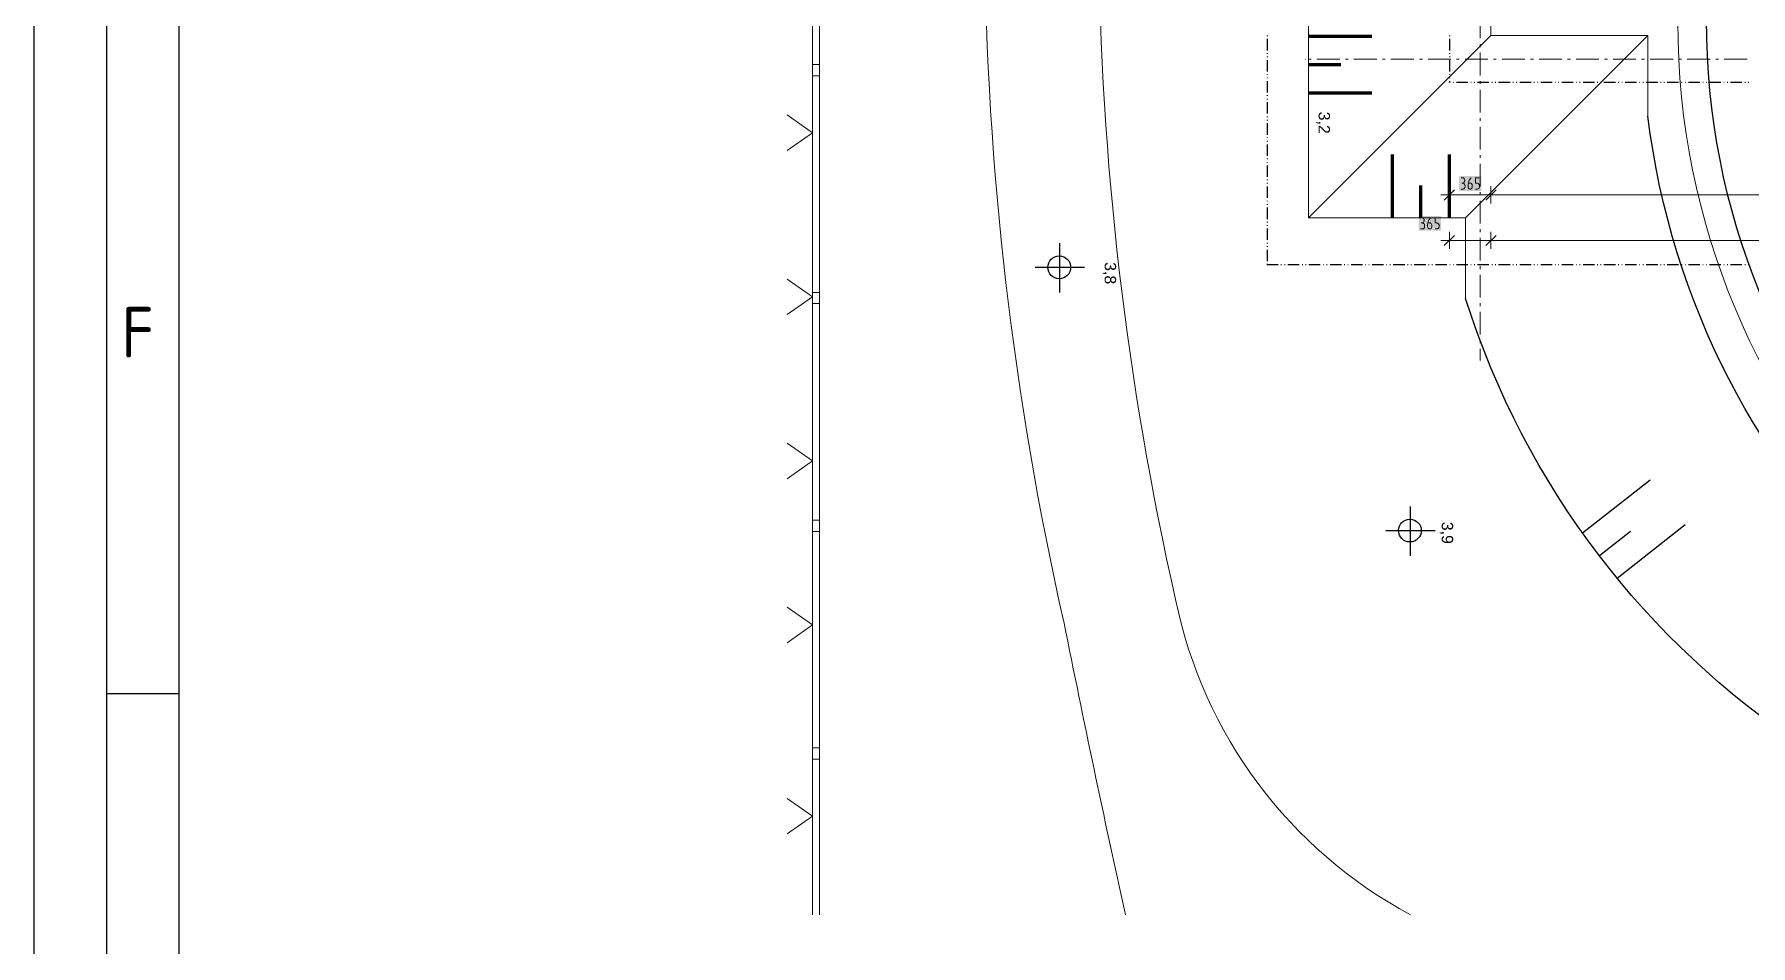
# Model space of a CAD drawing. Header units: millimetres. Extents: x 0 to 594, y 0 to 420.
# Drawn here: x 0 to 118.6, y 92.6 to 155.6 of the extents above; entities that cross this region are included whole.
import ezdxf

# ---------------------------------------------------------------- set-up
doc = ezdxf.new("R2010")
doc.units = ezdxf.units.MM
doc.header["$LTSCALE"] = 8
for name, color, linetype in [('035', 5, 'Continuous'), ('07', 7, 'Continuous'), ('PDF_CTU', 7, 'Continuous'), ('PDF_Dokresleni nad rovinou rezu', 7, 'Continuous'), ('PDF_Koty delkove', 7, 'Continuous'), ('PDF_Obecne 0.15', 7, 'Continuous'), ('PDF_Obrubniky', 7, 'Continuous'), ('PDF_Osy hlavni', 7, 'Continuous'), ('PDF_Popis-obecne 01', 7, 'Continuous'), ('PDF_Rampy', 7, 'Continuous'), ('PDF_Text', 7, 'Continuous'), ('PDF_Zamecnicke vyrobky', 7, 'Continuous')]:
    doc.layers.add(name, color=color, linetype=linetype)
doc.styles.add('ISO Proportional', font='isocp.shx')
doc.styles.add('PDF Arial', font='arial.ttf')

# ---------------------------------------------------------------- blocks, each defined once
blk = doc.blocks.new('IEC_border_a2')
at = {"layer": '035'}
for p, q in [((10, 10), (10, 410)), ((10, 110), (5.02, 110))]:
    blk.add_line(p, q, dxfattribs=at)
blk.add_lwpolyline([(0, 420), (594, 420), (594, 0), (0, 0)], close=True, dxfattribs=at)
at = {"layer": '07'}
blk.add_lwpolyline([(5, 415), (589, 415), (589, 5), (5, 5)], close=True, dxfattribs=at)
at = {"layer": '035', "style": 'ISO Proportional'}
blk.add_text('F', height=3.5, dxfattribs=at).set_placement((6.02, 133.25))

msp = doc.modelspace()

# ---------------------------------------------------------------- linework, layer by layer
at = {"layer": 'PDF_CTU', "lineweight": 9}
for points in [[(65.66, 162.25, 0.05357), (71.15, 114.9, 0.004507), (75.39, 94.74)], [(73.54, 162.31, 0.053744), (78.86, 116.52, 0.222833), (95.08, 94.74)]]:
    msp.add_lwpolyline(points, format="xyb", dxfattribs=at)
at = {"layer": 'PDF_CTU', "lineweight": 25}
for points in [[(100.65, 155.52), (88.05, 142.92)], [(111.5, 155.52), (98.9, 142.92)], [(106.97, 121.14), (111.65, 124.81)], [(108.14, 119.56), (110.3, 121.25)], [(109.36, 118.01), (114.08, 121.71)]]:
    msp.add_lwpolyline(points, dxfattribs=at)
at = {"layer": 'PDF_CTU', "lineweight": 100}
for points in [[(88.05, 155.48), (92.42, 155.48)], [(88.05, 153.52), (90.27, 153.52)], [(88.05, 151.55), (92.42, 151.55)], [(93.84, 142.92), (93.84, 147.29)], [(97.78, 142.92), (97.78, 147.29)], [(95.81, 142.92), (95.81, 145.14)]]:
    msp.add_lwpolyline(points, dxfattribs=at)
at = {"layer": 'PDF_CTU', "lineweight": 25}
for points in [[(306.04, 102.69), (162.2, 102.69, -0.364475), (111.5, 149.93)], [(224.36, 102.69), (159.72, 96.87, -0.351953), (98.9, 137.33)]]:
    msp.add_lwpolyline(points, format="xyb", dxfattribs=at)
at = {"layer": 'PDF_Dokresleni nad rovinou rezu', "lineweight": 25}
for points in [[(85.18, 155.51), (85.18, 155.47)], [(97.78, 155.51), (97.78, 155.47)], [(85.18, 155.28), (85.18, 154.49)], [(85.18, 154.29), (85.18, 154.25)], [(97.78, 155.28), (97.78, 154.49)], [(97.78, 154.29), (97.78, 154.25)], [(85.18, 154.06), (85.18, 154.02)], [(85.18, 153.82), (85.18, 153.03)], [(97.78, 154.06), (97.78, 154.02)], [(97.78, 153.82), (97.78, 153.03)], [(85.18, 152.83), (85.18, 152.8)], [(85.18, 152.6), (85.18, 152.56)], [(85.18, 152.36), (85.18, 151.58)], [(97.78, 152.83), (97.78, 152.8)], [(97.78, 152.6), (97.78, 152.56)], [(97.78, 152.36), (97.78, 152.29)], [(97.8, 152.29), (97.83, 152.29)], [(98.03, 152.29), (98.07, 152.29)], [(98.27, 152.29), (99.06, 152.29)], [(99.25, 152.29), (99.29, 152.29)], [(99.49, 152.29), (99.53, 152.29)], [(99.72, 152.29), (100.51, 152.29)], [(100.71, 152.29), (100.75, 152.29)], [(100.94, 152.29), (100.98, 152.29)], [(101.18, 152.29), (101.97, 152.29)], [(102.17, 152.29), (102.2, 152.29)], [(102.4, 152.29), (102.44, 152.29)], [(102.64, 152.29), (103.43, 152.29)], [(103.62, 152.29), (103.66, 152.29)], [(103.86, 152.29), (103.9, 152.29)], [(104.09, 152.29), (104.88, 152.29)], [(105.08, 152.29), (105.12, 152.29)], [(105.32, 152.29), (105.35, 152.29)], [(105.55, 152.29), (106.34, 152.29)], [(106.54, 152.29), (106.57, 152.29)], [(106.77, 152.29), (106.81, 152.29)], [(107.01, 152.29), (107.8, 152.29)], [(107.99, 152.29), (108.03, 152.29)], [(108.23, 152.29), (108.27, 152.29)], [(108.46, 152.29), (109.25, 152.29)], [(109.45, 152.29), (109.49, 152.29)], [(109.69, 152.29), (109.72, 152.29)], [(109.92, 152.29), (110.71, 152.29)], [(110.91, 152.29), (110.94, 152.29)], [(111.14, 152.29), (111.18, 152.29)], [(111.38, 152.29), (112.17, 152.29)], [(112.36, 152.29), (112.4, 152.29)], [(112.6, 152.29), (112.64, 152.29)], [(112.83, 152.29), (113.62, 152.29)], [(113.82, 152.29), (113.86, 152.29)], [(114.06, 152.29), (114.09, 152.29)], [(114.29, 152.29), (115.08, 152.29)], [(115.28, 152.29), (115.32, 152.29)], [(115.51, 152.29), (115.55, 152.29)], [(115.75, 152.29), (116.54, 152.29)], [(116.73, 152.29), (116.77, 152.29)], [(116.97, 152.29), (117.01, 152.29)], [(117.2, 152.29), (117.99, 152.29)], [(118.19, 152.29), (118.23, 152.29)], [(118.43, 152.29), (118.46, 152.29)], [(85.18, 151.38), (85.18, 151.34)], [(85.18, 151.14), (85.18, 151.1)], [(85.18, 150.91), (85.18, 150.12)], [(85.18, 149.92), (85.18, 149.88)], [(85.18, 149.69), (85.18, 149.65)], [(85.18, 149.45), (85.18, 148.66)], [(85.18, 148.46), (85.18, 148.43)], [(85.18, 148.23), (85.18, 148.19)], [(85.18, 147.99), (85.18, 147.2)], [(85.18, 147.01), (85.18, 146.97)], [(85.18, 146.77), (85.18, 146.73)], [(85.18, 146.54), (85.18, 145.75)], [(85.18, 145.55), (85.18, 145.51)], [(85.18, 145.32), (85.18, 145.28)], [(85.18, 145.08), (85.18, 144.29)], [(85.18, 144.09), (85.18, 144.06)], [(85.18, 143.86), (85.18, 143.82)], [(85.18, 143.62), (85.18, 142.83)], [(85.18, 142.64), (85.18, 142.6)], [(85.18, 142.4), (85.18, 142.36)], [(85.18, 142.17), (85.18, 141.38)], [(85.18, 141.18), (85.18, 141.14)], [(85.18, 140.95), (85.18, 140.91)], [(85.18, 140.71), (85.18, 139.92)], [(85.18, 139.72), (85.18, 139.69), (85.94, 139.69)], [(86.14, 139.69), (86.18, 139.69)], [(86.38, 139.69), (86.42, 139.69)], [(86.61, 139.69), (87.4, 139.69)], [(87.6, 139.69), (87.64, 139.69)], [(87.83, 139.69), (87.87, 139.69)], [(88.07, 139.69), (88.86, 139.69)], [(89.06, 139.69), (89.09, 139.69)], [(89.29, 139.69), (89.33, 139.69)], [(89.53, 139.69), (90.32, 139.69)], [(90.51, 139.69), (90.55, 139.69)], [(90.75, 139.69), (90.79, 139.69)], [(90.98, 139.69), (91.77, 139.69)], [(91.97, 139.69), (92.01, 139.69)], [(92.2, 139.69), (92.24, 139.69)], [(92.44, 139.69), (93.23, 139.69)], [(93.43, 139.69), (93.46, 139.69)], [(93.66, 139.69), (93.7, 139.69)], [(93.9, 139.69), (94.69, 139.69)], [(94.88, 139.69), (94.92, 139.69)], [(95.12, 139.69), (95.16, 139.69)], [(95.35, 139.69), (96.14, 139.69)], [(96.34, 139.69), (96.38, 139.69)], [(96.57, 139.69), (96.61, 139.69)], [(96.81, 139.69), (97.6, 139.69)], [(97.8, 139.69), (97.83, 139.69)], [(98.03, 139.69), (98.07, 139.69)], [(98.27, 139.69), (99.06, 139.69)], [(99.25, 139.69), (99.29, 139.69)], [(99.49, 139.69), (99.53, 139.69)], [(99.72, 139.69), (100.51, 139.69)], [(100.71, 139.69), (100.75, 139.69)], [(100.94, 139.69), (100.98, 139.69)], [(101.18, 139.69), (101.97, 139.69)], [(102.17, 139.69), (102.2, 139.69)], [(102.4, 139.69), (102.44, 139.69)], [(102.64, 139.69), (103.43, 139.69)], [(103.62, 139.69), (103.66, 139.69)], [(103.86, 139.69), (103.9, 139.69)], [(104.09, 139.69), (104.88, 139.69)], [(105.08, 139.69), (105.12, 139.69)], [(105.32, 139.69), (105.35, 139.69)], [(105.55, 139.69), (106.34, 139.69)], [(106.54, 139.69), (106.57, 139.69)], [(106.77, 139.69), (106.81, 139.69)], [(107.01, 139.69), (107.8, 139.69)], [(107.99, 139.69), (108.03, 139.69)], [(108.23, 139.69), (108.27, 139.69)], [(108.46, 139.69), (109.25, 139.69)], [(109.45, 139.69), (109.49, 139.69)], [(109.69, 139.69), (109.72, 139.69)], [(109.92, 139.69), (110.71, 139.69)], [(110.91, 139.69), (110.94, 139.69)], [(111.14, 139.69), (111.18, 139.69)], [(111.38, 139.69), (112.17, 139.69)], [(112.36, 139.69), (112.4, 139.69)], [(112.6, 139.69), (112.64, 139.69)], [(112.83, 139.69), (113.62, 139.69)], [(113.82, 139.69), (113.86, 139.69)], [(114.06, 139.69), (114.09, 139.69)], [(114.29, 139.69), (115.08, 139.69)], [(115.28, 139.69), (115.32, 139.69)], [(115.51, 139.69), (115.55, 139.69)], [(115.75, 139.69), (116.54, 139.69)], [(116.73, 139.69), (116.77, 139.69)], [(116.97, 139.69), (117.01, 139.69)], [(117.2, 139.69), (117.99, 139.69)], [(118.19, 139.69), (118.23, 139.69)], [(118.43, 139.69), (118.46, 139.69)]]:
    msp.add_lwpolyline(points, dxfattribs=at)
at = {"layer": 'PDF_Dokresleni nad rovinou rezu', "lineweight": 25, "transparency": 33554559}
for points in [[(97.73, 152.29), (97.78, 152.34), (97.78, 152.24), (97.83, 152.29)], [(97.78, 152.34), (97.83, 152.29), (97.73, 152.29), (97.78, 152.24)], [(85.18, 139.74), (85.23, 139.69), (85.13, 139.69), (85.18, 139.65)], [(85.13, 139.69), (85.18, 139.74), (85.18, 139.65), (85.23, 139.69)]]:
    msp.add_solid(points, dxfattribs=at)
at = {"layer": 'PDF_Koty delkove', "lineweight": 18}
for points in [[(97.42, 144.14), (98.13, 144.85)], [(97.78, 143.91), (97.78, 144.5), (97.78, 145.09)], [(98.58, 145.68), (98.71, 145.68), (98.75, 145.67), (98.79, 145.64), (98.81, 145.6), (98.84, 145.52), (98.84, 145.47), (98.81, 145.39), (98.77, 145.34), (98.71, 145.31), (98.63, 145.31)], [(98.58, 144.89), (98.73, 144.89), (98.78, 144.92), (98.82, 144.96), (98.85, 145.02), (98.86, 145.08), (98.86, 145.13), (98.85, 145.2), (98.82, 145.25), (98.78, 145.29), (98.71, 145.31)], [(99.09, 145.31), (99.23, 145.31), (99.28, 145.3), (99.31, 145.27), (99.33, 145.25), (99.35, 145.21), (99.36, 145.16), (99.36, 145.05), (99.35, 145), (99.33, 144.96), (99.31, 144.93), (99.28, 144.91), (99.23, 144.89), (99.19, 144.89), (99.15, 144.91), (99.12, 144.93), (99.1, 144.96), (99.08, 145), (99.07, 145.05), (99.07, 145.23), (99.11, 145.42), (99.17, 145.55), (99.28, 145.68)], [(99.84, 145.68), (99.59, 145.68), (99.59, 145.31), (99.7, 145.31), (99.77, 145.29), (99.81, 145.25), (99.85, 145.18), (99.86, 145.13), (99.86, 145.08), (99.85, 145.02), (99.83, 144.97), (99.8, 144.93), (99.76, 144.91), (99.7, 144.89), (99.59, 144.89)], [(100.3, 144.14), (101, 144.85)], [(100.65, 143.91), (100.65, 144.5), (100.65, 145.09)], [(97.78, 144.5), (97.19, 144.5)], [(97.78, 144.5), (100.65, 144.5), (151.2, 144.5), (200.81, 144.5), (250.41, 144.5), (300.02, 144.5), (348.45, 144.5), (398.05, 144.5), (461.79, 144.5)], [(95.79, 142.92), (95.91, 142.92), (95.96, 142.91), (96, 142.88), (96.02, 142.85), (96.04, 142.77), (96.04, 142.71), (96.02, 142.64)], [(95.79, 142.14), (95.93, 142.14), (95.99, 142.16), (96.03, 142.2), (96.05, 142.27), (96.06, 142.32), (96.06, 142.37), (96.05, 142.44), (96.03, 142.49), (95.99, 142.53), (95.91, 142.56)], [(96.02, 142.64), (95.98, 142.58), (95.91, 142.56), (95.83, 142.56)], [(96.29, 142.56), (96.44, 142.56), (96.48, 142.54), (96.51, 142.52), (96.53, 142.49), (96.55, 142.45), (96.56, 142.4), (96.56, 142.3), (96.55, 142.24), (96.53, 142.2), (96.51, 142.18), (96.48, 142.15), (96.44, 142.14), (96.4, 142.14), (96.35, 142.15), (96.32, 142.18), (96.3, 142.2), (96.28, 142.24), (96.27, 142.3), (96.27, 142.48), (96.31, 142.66), (96.37, 142.79), (96.48, 142.92)], [(97.05, 142.92), (96.79, 142.92), (96.79, 142.56), (96.9, 142.56), (96.97, 142.53), (97.02, 142.49), (97.06, 142.43), (97.07, 142.37), (97.07, 142.32), (97.06, 142.27), (97.04, 142.22), (97, 142.18), (96.96, 142.15), (96.9, 142.14), (96.79, 142.14)], [(97.78, 141.35), (97.19, 141.35)], [(97.42, 141), (98.13, 141.7)], [(97.78, 140.76), (97.78, 141.35), (97.78, 141.94)], [(97.78, 141.35), (100.65, 141.35), (150.02, 141.35), (152.38, 141.35), (199.82, 141.35), (201.79, 141.35), (249.23, 141.35), (251.59, 141.35), (298.84, 141.35), (301.2, 141.35), (348.45, 141.35), (350.81, 141.35), (398.05, 141.35), (469.27, 141.35)], [(100.3, 141), (101, 141.7)], [(100.65, 140.76), (100.65, 141.35), (100.65, 141.94)]]:
    msp.add_lwpolyline(points, dxfattribs=at)
at = {"layer": 'PDF_Koty delkove', "color": 7, "lineweight": 18, "true_color": 0xffffff, "transparency": 33554559}
for points in [[(98.44, 144.77), (99.98, 144.77), (98.44, 145.8), (99.98, 145.8)], [(95.65, 142.02), (97.19, 142.02), (95.65, 143.04), (97.19, 143.04)]]:
    msp.add_solid(points, dxfattribs=at)
at = {"layer": 'PDF_Obecne 0.15', "lineweight": 9}
for points in [[(88.05, 142.92), (88.05, 159.02)], [(100.65, 159.02), (100.65, 155.52), (111.5, 155.52), (111.5, 149.93)], [(98.9, 137.33), (98.9, 142.92), (88.05, 142.92)]]:
    msp.add_lwpolyline(points, dxfattribs=at)
at = {"layer": 'PDF_Obrubniky', "lineweight": 18}
msp.add_lwpolyline([(113.56, 159.02), (113.56, 156.47, 0.409637), (164.14, 105.09), (352.78, 105.09), (352.78, 103.12), (308.01, 103.12)], format="xyb", dxfattribs=at)
at = {"layer": 'PDF_Osy hlavni', "lineweight": 18}
for points in [[(99.9, 156.89), (99.9, 155.32)], [(99.9, 154.92), (99.9, 154.72)], [(99.9, 154.33), (99.9, 152.76)], [(88.03, 153.87), (88.23, 153.87)], [(88.62, 153.87), (90.2, 153.87)], [(90.59, 153.87), (90.79, 153.87)], [(91.18, 153.87), (92.76, 153.87)], [(93.15, 153.87), (93.35, 153.87)], [(93.74, 153.87), (95.32, 153.87)], [(95.71, 153.87), (95.91, 153.87)], [(96.3, 153.87), (97.87, 153.87)], [(98.27, 153.87), (98.46, 153.87)], [(98.86, 153.87), (100.43, 153.87)], [(100.83, 153.87), (101.02, 153.87)], [(101.42, 153.87), (102.99, 153.87)], [(103.39, 153.87), (103.58, 153.87)], [(103.98, 153.87), (105.55, 153.87)], [(105.94, 153.87), (106.14, 153.87)], [(106.54, 153.87), (108.11, 153.87)], [(108.5, 153.87), (108.7, 153.87)], [(109.09, 153.87), (110.67, 153.87)], [(111.06, 153.87), (111.26, 153.87)], [(111.65, 153.87), (113.23, 153.87)], [(113.62, 153.87), (113.82, 153.87)], [(114.21, 153.87), (115.79, 153.87)], [(116.18, 153.87), (116.38, 153.87)], [(116.77, 153.87), (118.35, 153.87)], [(99.9, 152.36), (99.9, 152.17)], [(99.9, 151.77), (99.9, 150.2)], [(99.9, 149.8), (99.9, 149.61)], [(99.9, 149.21), (99.9, 147.64)], [(99.9, 147.24), (99.9, 147.05)], [(99.9, 146.65), (99.9, 145.08)], [(99.9, 144.69), (99.9, 144.49)], [(99.9, 144.09), (99.9, 142.52)], [(99.9, 142.13), (99.9, 141.93)], [(99.9, 141.54), (99.9, 139.96)], [(99.9, 139.57), (99.9, 139.37)], [(99.9, 138.98), (99.9, 137.4)], [(99.9, 137.01), (99.9, 136.81)], [(99.9, 136.42), (99.9, 134.84)], [(99.9, 134.45), (99.9, 134.25)], [(99.9, 133.86), (99.9, 133.05)]]:
    msp.add_lwpolyline(points, dxfattribs=at)
at = {"layer": 'PDF_Osy hlavni', "lineweight": 18, "transparency": 33554559}
for points in [[(87.82, 153.87), (87.86, 153.9), (87.86, 153.83), (87.89, 153.87)], [(99.9, 133.09), (99.94, 133.05), (99.87, 133.05), (99.9, 133.02)]]:
    msp.add_solid(points, dxfattribs=at)
at = {"layer": 'PDF_Popis-obecne 01', "lineweight": 25}
for points in [[(70.83, 141.16), (70.83, 137.74)], [(69.15, 139.5), (72.57, 139.5)], [(95.06, 122.96), (95.06, 119.54)], [(93.38, 121.29), (96.8, 121.29)]]:
    msp.add_lwpolyline(points, dxfattribs=at)
for centre in [(70.82, 139.49), (95.05, 121.29)]:
    msp.add_circle(centre, 0.787, dxfattribs=at)
at = {"layer": 'PDF_Rampy', "lineweight": 25}
msp.add_lwpolyline([(115.59, 159.02, 0.414214), (162.4, 107.11, 0.016918), (165.74, 107.06), (350.81, 107.06, -0.414219), (352.78, 105.09)], format="xyb", dxfattribs=at)
at = {"layer": 'PDF_Zamecnicke vyrobky', "lineweight": 18}
msp.add_lwpolyline([(99.43, 297.57), (99.43, 303.91), (53.78, 303.91), (53.78, 256.66), (53.78, 209.42), (53.78, 208.63), (45.9, 208.63, 0.414214), (53.78, 200.76), (53.78, 153.51), (53.78, 106.27), (53.78, 94.74)], format="xyb", dxfattribs=at)
for points in [[(54.25, 303.91), (54.25, 94.74)], [(52.02, 147.56), (53.78, 148.79), (52.02, 150.02)], [(52.02, 136.22), (53.78, 137.45), (52.02, 138.68)], [(52.02, 124.88), (53.78, 126.11), (52.02, 127.34)], [(52.02, 113.54), (53.78, 114.77), (52.02, 116)], [(52.02, 100.32), (53.78, 101.54), (52.02, 102.77)]]:
    msp.add_lwpolyline(points, dxfattribs=at)
for points in [[(53.78, 152.72), (53.78, 153.51), (54.25, 153.51), (54.25, 152.72)], [(53.78, 136.98), (53.78, 137.76), (54.25, 137.76), (54.25, 136.98)], [(53.78, 121.23), (53.78, 122.02), (54.25, 122.02), (54.25, 121.23)], [(53.78, 105.48), (53.78, 106.27), (54.25, 106.27), (54.25, 105.48)]]:
    msp.add_lwpolyline(points, close=True, dxfattribs=at)

# ---------------------------------------------------------------- block references
msp.add_blockref('IEC_border_a2', (0, 0))

# ---------------------------------------------------------------- texts
at = {"layer": 'PDF_Text', "char_height": 0.788, "attachment_point": 4, "rotation": 270, "style": 'PDF Arial'}
for s, insert in [('3,2', (89.06, 150.25)), ('3,8', (74.28, 139.85)), ('3,9', (97.57, 121.9))]:
    msp.add_mtext(s, dxfattribs=dict(at, insert=insert))

doc.saveas('drawing.dxf')
